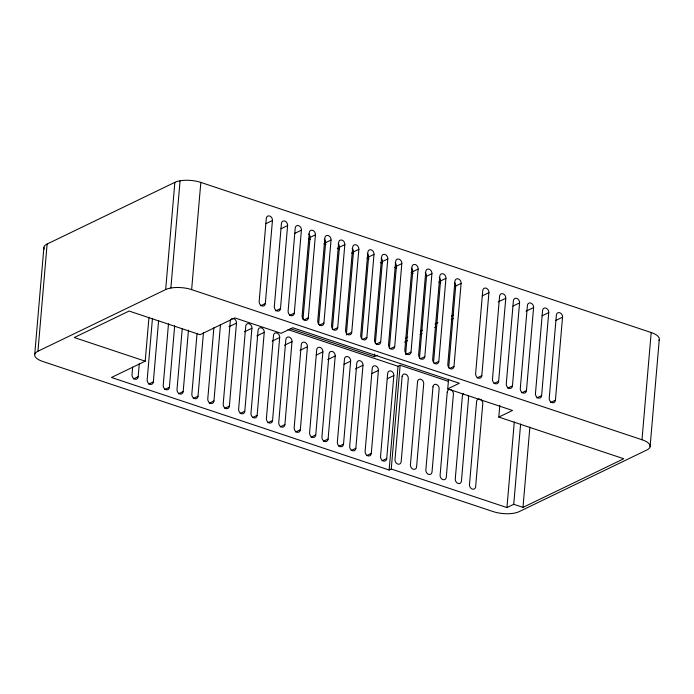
<?xml version="1.0" encoding="UTF-8"?>
<svg xmlns="http://www.w3.org/2000/svg" width="694" height="694" viewBox="0 0 694 694"><rect width="100%" height="100%" fill="white"/><g stroke="black" fill="none" stroke-linecap="round" stroke-linejoin="round"><path stroke-width="1.04" d="M34.726 354.478L43.913 247.264M651.189 332.521L641.993 439.736A18.747 7.079 4.9 0 1 646.877 449.972L519.147 511.643A18.747 7.079 4.9 0 1 493.174 511.591L42.811 361.479A18.747 7.079 4.9 0 1 37.936 351.242L47.123 244.028L174.853 182.357A18.747 7.079 4.9 0 1 200.826 182.409L651.189 332.521A18.747 7.079 4.9 0 1 658.927 340.416M132.658 367.091L132.007 374.639A3.748 2.923 64.2 0 0 134.801 379.124A3.748 2.923 64.2 0 0 138.175 376.695L139.286 363.76M499.819 405.313L498.812 417.077L623.741 458.743L522.99 507.383L513.734 504.304L506.95 507.574L391.251 469.014L389.143 470.029L111.465 377.475L145.211 361.184L148.967 317.323M152.446 318.364L147.18 379.809A3.748 2.923 64.2 0 0 149.965 384.294A3.748 2.923 64.2 0 0 153.348 381.865L158.614 320.42M37.936 351.242L165.666 289.572L174.853 182.357M170.871 288.019L180.067 180.804M168.495 323.76L163.229 385.205A3.748 2.923 64.2 0 0 166.022 389.69A3.748 2.923 64.2 0 0 169.397 387.261L174.671 325.816M182.192 329.13L177.013 389.49A3.748 2.923 64.2 0 0 179.807 393.975A3.748 2.923 64.2 0 0 183.19 391.546L188.456 330.101M641.993 439.736L191.639 289.624L200.826 182.409M197.018 333.762L191.839 394.131A3.748 2.923 64.2 0 0 194.632 398.616A3.748 2.923 64.2 0 0 198.016 396.187L203.463 332.582M213.873 327.759L207.775 398.903A3.748 2.923 64.2 0 0 210.56 403.388A3.748 2.923 64.2 0 0 213.943 400.959L220.501 324.428M231.423 318.902A3.748 2.923 64.2 0 0 230.313 321.044L223.199 404.047A3.748 2.923 64.2 0 0 225.984 408.532A3.748 2.923 64.2 0 0 229.367 406.103L236.481 323.1A3.748 2.923 64.2 0 0 232.117 318.563M244.791 411.247L251.913 328.245A3.748 2.923 64.2 0 0 249.12 323.751A3.748 2.923 64.2 0 0 245.737 326.18L238.623 409.182A3.748 2.923 64.2 0 0 241.417 413.676A3.748 2.923 64.2 0 0 244.791 411.247L240.107 413.503M265.334 303.512L272.447 220.51A3.748 2.923 64.2 0 0 269.662 216.025A3.748 2.923 64.2 0 0 266.279 218.454L259.166 301.456A3.748 2.923 64.2 0 0 261.95 305.941A3.748 2.923 64.2 0 0 265.334 303.512L260.606 305.794M257.136 415.359L264.249 332.357A3.748 2.923 64.2 0 0 261.464 327.872A3.748 2.923 64.2 0 0 258.081 330.301L250.968 413.303A3.748 2.923 64.2 0 0 253.752 417.788A3.748 2.923 64.2 0 0 257.136 415.359L252.451 417.623M280.489 308.57L287.602 225.567A3.748 2.923 64.2 0 0 284.818 221.074A3.748 2.923 64.2 0 0 281.434 223.511L274.321 306.514A3.748 2.923 64.2 0 0 277.106 310.999A3.748 2.923 64.2 0 0 280.489 308.57L275.761 310.851M272.56 420.495L279.682 337.492A3.748 2.923 64.2 0 0 276.889 333.007A3.748 2.923 64.2 0 0 273.505 335.436L266.392 418.439A3.748 2.923 64.2 0 0 269.185 422.932A3.748 2.923 64.2 0 0 272.56 420.495L267.875 422.759M294.282 313.168L301.404 230.165A3.748 2.923 64.2 0 0 298.611 225.68A3.748 2.923 64.2 0 0 295.228 228.109L288.114 311.112A3.748 2.923 64.2 0 0 290.899 315.597A3.748 2.923 64.2 0 0 294.282 313.168L289.563 315.449M284.904 424.615L292.018 341.613A3.748 2.923 64.2 0 0 289.233 337.119A3.748 2.923 64.2 0 0 285.85 339.557L278.736 422.559A3.748 2.923 64.2 0 0 281.521 427.044A3.748 2.923 64.2 0 0 284.904 424.615L280.22 426.879M302.992 319.37L310.018 237.452A3.748 2.923 64.2 0 0 308.726 233.939M308.31 317.843L315.423 234.841A3.748 2.923 64.2 0 0 312.638 230.347A3.748 2.923 64.2 0 0 309.255 232.776L302.133 315.779A3.748 2.923 64.2 0 0 304.926 320.272A3.748 2.923 64.2 0 0 308.31 317.843L303.798 320.012M300.329 429.751L307.451 346.748A3.748 2.923 64.2 0 0 304.657 342.263A3.748 2.923 64.2 0 0 301.274 344.692L294.161 427.695A3.748 2.923 64.2 0 0 296.945 432.189A3.748 2.923 64.2 0 0 300.329 429.751L295.644 432.015M318.598 324.575L325.625 242.648A3.748 2.923 64.2 0 0 324.332 239.144M323.916 323.04L331.029 240.037A3.748 2.923 64.2 0 0 328.245 235.552A3.748 2.923 64.2 0 0 324.861 237.981L317.739 320.984A3.748 2.923 64.2 0 0 320.533 325.469A3.748 2.923 64.2 0 0 323.916 323.04L319.405 325.217M315.761 434.895L322.875 351.893A3.748 2.923 64.2 0 0 320.081 347.408A3.748 2.923 64.2 0 0 316.707 349.837L309.585 432.839A3.748 2.923 64.2 0 0 312.378 437.324A3.748 2.923 64.2 0 0 315.761 434.895L311.068 437.159M332.391 329.173L339.418 247.246A3.748 2.923 64.2 0 0 338.134 243.741M328.097 439.007L335.211 356.005A3.748 2.923 64.2 0 0 332.426 351.52A3.748 2.923 64.2 0 0 329.043 353.949L321.929 436.951A3.748 2.923 64.2 0 0 324.714 441.436A3.748 2.923 64.2 0 0 328.097 439.007L323.413 441.271M337.709 327.637L344.823 244.635A3.748 2.923 64.2 0 0 342.038 240.15A3.748 2.923 64.2 0 0 338.655 242.579L331.541 325.581A3.748 2.923 64.2 0 0 334.326 330.066A3.748 2.923 64.2 0 0 337.709 327.637L333.207 329.815M346.419 333.849L353.446 251.922A3.748 2.923 64.2 0 0 352.153 248.417M351.737 332.313L358.85 249.311A3.748 2.923 64.2 0 0 356.057 244.826A3.748 2.923 64.2 0 0 352.682 247.255L345.56 330.257A3.748 2.923 64.2 0 0 348.353 334.742A3.748 2.923 64.2 0 0 351.737 332.313L346.323 334.924M343.521 444.151L350.644 361.149A3.748 2.923 64.2 0 0 347.85 356.664A3.748 2.923 64.2 0 0 344.467 359.093L337.353 442.095A3.748 2.923 64.2 0 0 340.147 446.58A3.748 2.923 64.2 0 0 343.521 444.151L338.837 446.416M361.574 338.898L368.592 256.971A3.748 2.923 64.2 0 0 367.308 253.466M355.866 448.263L362.979 365.261A3.748 2.923 64.2 0 0 360.195 360.776A3.748 2.923 64.2 0 0 356.811 363.205L349.698 446.207A3.748 2.923 64.2 0 0 352.483 450.692A3.748 2.923 64.2 0 0 355.866 448.263L351.181 450.527M366.892 337.362L374.005 254.36A3.748 2.923 64.2 0 0 371.212 249.875A3.748 2.923 64.2 0 0 367.837 252.304L360.715 335.306A3.748 2.923 64.2 0 0 363.509 339.791A3.748 2.923 64.2 0 0 366.892 337.362L362.381 339.539M290.266 328.635L374.37 356.664L374.595 354.07M375.367 343.495L382.394 261.569A3.748 2.923 64.2 0 0 381.11 258.064M380.685 341.96L387.799 258.966A3.748 2.923 64.2 0 0 385.014 254.472A3.748 2.923 64.2 0 0 381.631 256.901L374.517 339.904A3.748 2.923 64.2 0 0 377.302 344.398A3.748 2.923 64.2 0 0 380.685 341.96L376.174 344.137M371.29 453.408L378.412 370.405A3.748 2.923 64.2 0 0 375.619 365.92A3.748 2.923 64.2 0 0 372.236 368.349L365.122 451.352A3.748 2.923 64.2 0 0 367.915 455.837A3.748 2.923 64.2 0 0 371.29 453.408L366.606 455.672M389.395 348.171L396.413 266.244A3.748 2.923 64.2 0 0 395.129 262.74M394.704 346.636L401.826 263.633A3.748 2.923 64.2 0 0 399.033 259.148A3.748 2.923 64.2 0 0 395.649 261.577L388.536 344.58A3.748 2.923 64.2 0 0 391.329 349.065A3.748 2.923 64.2 0 0 394.704 346.636L390.202 348.813M386.723 458.552L393.836 375.549A3.748 2.923 64.2 0 0 391.052 371.056A3.748 2.923 64.2 0 0 387.668 373.493L380.546 456.496A3.748 2.923 64.2 0 0 383.34 460.981A3.748 2.923 64.2 0 0 386.723 458.552L382.03 460.816M389.143 470.029L398.035 366.276L400.143 365.261L448.437 381.353M391.251 469.014L400.143 365.261M405.6 354.686L412.713 271.684A3.748 2.923 64.2 0 0 411.429 268.17M411.013 352.075L418.126 269.072A3.748 2.923 64.2 0 0 415.333 264.579A3.748 2.923 64.2 0 0 411.958 267.017L404.836 350.019A3.748 2.923 64.2 0 0 407.63 354.504A3.748 2.923 64.2 0 0 411.013 352.075L406.502 354.244M419.488 358.199L426.515 276.281A3.748 2.923 64.2 0 0 425.231 272.768M424.806 356.673L431.92 273.67A3.748 2.923 64.2 0 0 429.135 269.185A3.748 2.923 64.2 0 0 425.752 271.614L418.638 354.617A3.748 2.923 64.2 0 0 421.423 359.102A3.748 2.923 64.2 0 0 424.806 356.673L420.295 358.85M433.516 362.875L440.534 280.957A3.748 2.923 64.2 0 0 439.25 277.444M438.825 361.348L445.947 278.346A3.748 2.923 64.2 0 0 443.154 273.852A3.748 2.923 64.2 0 0 439.77 276.281L432.657 359.284A3.748 2.923 64.2 0 0 435.45 363.777A3.748 2.923 64.2 0 0 438.825 361.348L434.323 363.517M448.671 367.933L455.689 286.006A3.748 2.923 64.2 0 0 454.405 282.493M498.812 417.077L512.519 410.458L447.734 388.866L448.558 379.236M453.98 366.397L461.102 283.395A3.748 2.923 64.2 0 0 458.309 278.91A3.748 2.923 64.2 0 0 454.926 281.339L447.812 364.341A3.748 2.923 64.2 0 0 450.597 368.826A3.748 2.923 64.2 0 0 453.98 366.397L449.478 368.575M481.801 375.671L488.923 292.668A3.748 2.923 64.2 0 0 486.13 288.183A3.748 2.923 64.2 0 0 482.746 290.613L475.633 373.615A3.748 2.923 64.2 0 0 478.418 378.1A3.748 2.923 64.2 0 0 481.801 375.671L477.082 377.952M498.648 381.284L505.77 298.281A3.748 2.923 64.2 0 0 502.976 293.796A3.748 2.923 64.2 0 0 499.593 296.225L492.48 379.228A3.748 2.923 64.2 0 0 495.273 383.713A3.748 2.923 64.2 0 0 498.648 381.284L493.928 383.565M512.45 385.881L519.563 302.879A3.748 2.923 64.2 0 0 516.778 298.394A3.748 2.923 64.2 0 0 513.395 300.823L506.273 383.825A3.748 2.923 64.2 0 0 509.066 388.31A3.748 2.923 64.2 0 0 512.45 385.881L507.722 388.163M506.95 507.574L514.289 422.004M513.734 504.304L520.613 424.077M526.468 390.557L533.591 307.555A3.748 2.923 64.2 0 0 530.797 303.07A3.748 2.923 64.2 0 0 527.414 305.499L520.3 388.501A3.748 2.923 64.2 0 0 523.085 392.986A3.748 2.923 64.2 0 0 526.468 390.557L521.749 392.839M522.99 507.383L529.869 427.166M541.624 395.606L548.737 312.604A3.748 2.923 64.2 0 0 545.952 308.119A3.748 2.923 64.2 0 0 542.569 310.548L535.456 393.55A3.748 2.923 64.2 0 0 538.24 398.035A3.748 2.923 64.2 0 0 541.624 395.606L536.826 397.922M555.426 400.204L562.539 317.201A3.748 2.923 64.2 0 0 559.746 312.716A3.748 2.923 64.2 0 0 556.371 315.145L549.249 398.148A3.748 2.923 64.2 0 0 552.042 402.641A3.748 2.923 64.2 0 0 555.426 400.204L550.62 402.529M650.087 446.736L659.274 339.522M265.837 223.702L272.447 220.51M280.992 228.76L287.602 225.567M294.785 233.358L301.404 230.165M310.018 237.452L315.423 234.841M325.625 242.648L331.029 240.037M339.418 247.246L344.823 244.635M353.446 251.922L358.85 249.311M368.592 256.971L374.005 254.36M228.985 326.718L236.481 323.1M133.491 378.959L138.175 376.695M382.394 261.569L387.799 258.966M244.409 331.862L251.913 328.245M148.663 384.129L153.348 381.865M396.413 266.244L401.826 263.633M256.754 335.974L264.249 332.357M164.712 389.525L169.397 387.261M412.713 271.684L418.126 269.072M272.178 341.118L279.682 337.492M178.497 393.81L183.19 391.546M426.515 276.281L431.92 273.67M284.523 345.23L292.018 341.613M193.322 398.443L198.016 396.187M440.534 280.957L445.947 278.346M299.947 350.375L307.451 346.748M209.258 403.223L213.943 400.959M455.689 286.006L461.102 283.395M316.308 355.059L322.875 351.893M224.683 408.367L229.367 406.103M327.715 359.631L335.211 356.005M482.304 295.861L488.923 292.668M344.077 364.315L350.644 361.149M405.808 338.178L407.76 337.232M420.408 331.125L422.351 330.188M434.999 324.081L437.923 322.667M451.542 316.091L453.494 315.154M374.37 356.664L377.293 355.259M404.541 342.099L407.456 340.693M420.113 334.586L422.056 333.649M434.704 327.533L436.656 326.596M451.247 319.552L453.199 318.607M355.484 368.887L362.979 365.261M498.205 301.933L505.77 298.281M371.845 373.572L378.412 370.405M512.953 306.071L519.563 302.879M526.026 311.207L533.591 307.555M387.278 378.716L393.836 375.549M542.023 315.848L548.737 312.604M555.816 320.446L562.539 317.201M447.734 388.866L459.333 383.262L292.721 327.733L281.122 333.328L234.841 317.904L200.046 334.708L129.084 311.051L74.249 337.527L145.211 361.184M308.509 238.615L310.565 239.3M323.898 243.741L325.946 244.427M337.232 248.192L339.288 248.877M351.589 252.98L353.645 253.657M366.979 258.107L369.034 258.793M380.312 262.549L382.368 263.234M394.678 267.337L396.725 268.023M411.082 272.811L413.138 273.488M438.782 282.042L440.829 282.718M287.993 329.598L398.035 366.276M44.182 249.137A18.747 7.079 4.9 0 1 47.123 244.028M165.666 289.572A18.747 7.079 4.9 0 1 191.639 289.624M463.505 393.802A3.748 2.923 64.2 0 0 462.395 395.944L455.273 478.947A3.748 2.923 64.2 0 0 458.066 483.432A3.748 2.923 64.2 0 0 461.449 481.003L468.563 398A3.748 2.923 64.2 0 0 467.869 395.259M479.979 399.154A3.748 2.923 64.2 0 0 476.596 401.583L469.482 484.586A3.748 2.923 64.2 0 0 472.267 489.079A3.748 2.923 64.2 0 0 475.65 486.641L482.772 403.648A3.748 2.923 64.2 0 0 480.769 399.544M402.112 376.582L394.999 459.584A3.748 2.923 64.2 0 0 397.792 464.078A3.748 2.923 64.2 0 0 401.175 461.649L408.289 378.646A3.748 2.923 64.2 0 0 405.496 374.153A3.748 2.923 64.2 0 0 402.112 376.582M417.545 381.726L410.432 464.728A3.748 2.923 64.2 0 0 413.216 469.213A3.748 2.923 64.2 0 0 416.6 466.784L423.713 383.782A3.748 2.923 64.2 0 0 420.928 379.297A3.748 2.923 64.2 0 0 417.545 381.726M432.969 386.87L425.856 469.873A3.748 2.923 64.2 0 0 428.64 474.358A3.748 2.923 64.2 0 0 432.024 471.929L439.137 388.926A3.748 2.923 64.2 0 0 436.353 384.441A3.748 2.923 64.2 0 0 432.969 386.87M447.231 392.11L440.117 475.112A3.748 2.923 64.2 0 0 442.902 479.597A3.748 2.923 64.2 0 0 446.285 477.168L453.399 394.166A3.748 2.923 64.2 0 0 450.614 389.681A3.748 2.923 64.2 0 0 447.231 392.11"/></g></svg>
